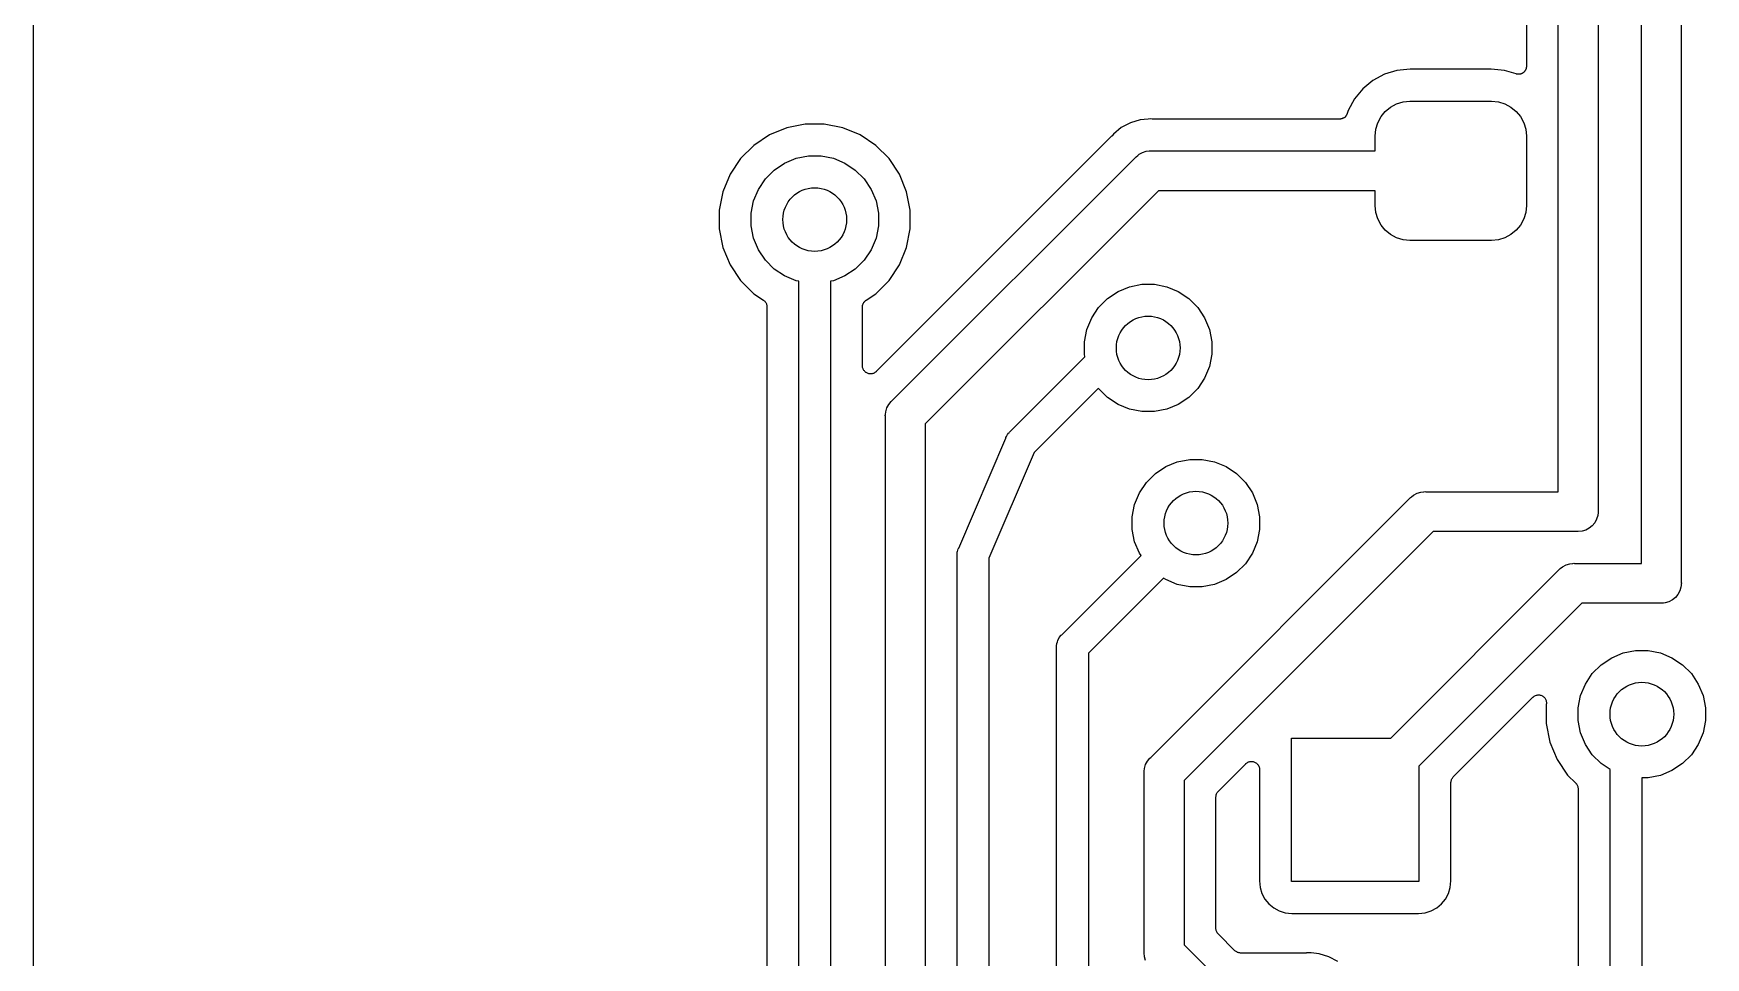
# Model space of a CAD drawing. Extents: x 150 to 178.5, y -114.8 to -80.
# Drawn here: x 150 to 160.5, y -99.13 to -93.32 of the extents above; entities that cross this region are included whole.
import ezdxf

# ---------------------------------------------------------------- set-up
doc = ezdxf.new("R2010")
doc.units = 0
doc.header["$MEASUREMENT"] = 0
doc.layers.add('BLACK', color=7, linetype='CONTINUOUS')

msp = doc.modelspace()

# ---------------------------------------------------------------- linework, layer by layer
at = {"layer": 'BLACK', "linetype": 'CONTINUOUS'}
for p, q in [((150, -114.725), (150, -80.05)), ((159.575, -96.203), (159.575, -92.2243)), ((159.825, -92.27), (159.825, -96.3219)), ((160.097, -96.653), (160.097, -92.3388)), ((160.347, -92.3844), (160.347, -96.7719)), ((159.375, -93.2688), (159.375, -93.5312)), ((158.646, -93.5488), (158.562, -93.5571)), ((159.154, -93.5488), (158.646, -93.5488)), ((159.238, -93.5571), (159.154, -93.5488)), ((159.37, -93.5529), (159.369, -93.555)), ((159.371, -93.5509), (159.37, -93.5529)), ((159.372, -93.5484), (159.371, -93.5509)), ((159.373, -93.546), (159.372, -93.5484)), ((159.374, -93.5416), (159.373, -93.5438)), ((159.373, -93.5438), (159.373, -93.546)), ((159.375, -93.5365), (159.374, -93.539)), ((159.374, -93.539), (159.374, -93.5416)), ((159.375, -93.5312), (159.375, -93.5319)), ((159.375, -93.5319), (159.375, -93.5342)), ((159.375, -93.5342), (159.375, -93.5365)), ((158.411, -93.6198), (158.347, -93.672)), ((158.483, -93.581), (158.411, -93.6198)), ((158.562, -93.5571), (158.483, -93.581)), ((159.31, -93.579), (159.238, -93.5571)), ((159.313, -93.5795), (159.31, -93.579)), ((159.315, -93.5802), (159.313, -93.5795)), ((159.318, -93.5805), (159.315, -93.5802)), ((159.32, -93.581), (159.318, -93.5805)), ((159.322, -93.581), (159.32, -93.581)), ((159.325, -93.5812), (159.322, -93.581)), ((159.327, -93.581), (159.325, -93.5812)), ((159.33, -93.581), (159.327, -93.581)), ((159.332, -93.5805), (159.33, -93.581)), ((159.334, -93.5803), (159.332, -93.5805)), ((159.337, -93.5796), (159.334, -93.5803)), ((159.339, -93.5791), (159.337, -93.5796)), ((159.342, -93.5782), (159.339, -93.5791)), ((159.344, -93.5776), (159.342, -93.5782)), ((159.346, -93.5764), (159.344, -93.5776)), ((159.348, -93.5754), (159.346, -93.5764)), ((159.35, -93.5741), (159.348, -93.5754)), ((159.352, -93.573), (159.35, -93.5741)), ((159.354, -93.5714), (159.352, -93.573)), ((159.357, -93.57), (159.354, -93.5714)), ((159.358, -93.5684), (159.357, -93.57)), ((159.36, -93.5669), (159.358, -93.5684)), ((159.362, -93.5649), (159.36, -93.5669)), ((159.363, -93.5631), (159.362, -93.5649)), ((159.365, -93.5612), (159.363, -93.5631)), ((159.366, -93.5594), (159.365, -93.5612)), ((159.368, -93.5572), (159.366, -93.5594)), ((159.369, -93.555), (159.368, -93.5572)), ((158.295, -93.7356), (158.256, -93.8081)), ((158.347, -93.672), (158.295, -93.7356)), ((158.56, -93.7667), (158.601, -93.7542)), ((158.601, -93.7542), (158.644, -93.75)), ((158.644, -93.75), (159.156, -93.75)), ((159.156, -93.75), (159.199, -93.7542)), ((159.199, -93.7542), (159.24, -93.7667)), ((156.949, -93.8672), (156.888, -93.8858)), ((156.999, -93.8623), (156.949, -93.8672)), ((157.012, -93.8609), (156.999, -93.8623)), ((156.999, -93.8623), (156.999, -93.8623)), ((157.026, -93.8623), (157.012, -93.8609)), ((157.028, -93.8623), (157.026, -93.8623)), ((157.03, -93.8625), (157.028, -93.8623)), ((157.031, -93.8625), (157.03, -93.8625)), ((158.202, -93.8625), (157.031, -93.8625)), ((158.205, -93.8623), (158.202, -93.8625)), ((158.207, -93.8623), (158.205, -93.8623)), ((158.209, -93.8618), (158.207, -93.8623)), ((158.212, -93.8615), (158.209, -93.8618)), ((158.214, -93.8609), (158.212, -93.8615)), ((158.216, -93.8605), (158.214, -93.8609)), ((158.219, -93.8595), (158.216, -93.8605)), ((158.221, -93.8587), (158.219, -93.8595)), ((158.223, -93.8577), (158.221, -93.8587)), ((158.226, -93.8568), (158.223, -93.8577)), ((158.228, -93.8554), (158.226, -93.8568)), ((158.23, -93.8541), (158.228, -93.8554)), ((158.232, -93.8527), (158.23, -93.8541)), ((158.234, -93.8515), (158.232, -93.8527)), ((158.236, -93.8497), (158.234, -93.8515)), ((158.238, -93.848), (158.236, -93.8497)), ((158.239, -93.8463), (158.238, -93.848)), ((158.241, -93.8447), (158.239, -93.8463)), ((158.242, -93.8425), (158.241, -93.8447)), ((158.244, -93.8405), (158.242, -93.8425)), ((158.245, -93.8385), (158.244, -93.8405)), ((158.246, -93.8366), (158.245, -93.8385)), ((158.247, -93.8342), (158.246, -93.8366)), ((158.248, -93.8319), (158.247, -93.8342)), ((158.249, -93.8297), (158.248, -93.8319)), ((158.25, -93.8277), (158.249, -93.8297)), ((158.256, -93.8081), (158.25, -93.827)), ((158.25, -93.827), (158.25, -93.8277)), ((158.442, -93.885), (158.462, -93.8472)), ((158.462, -93.8472), (158.489, -93.8141)), ((158.489, -93.8141), (158.522, -93.7869)), ((158.522, -93.7869), (158.56, -93.7667)), ((159.24, -93.7667), (159.278, -93.7869)), ((159.278, -93.7869), (159.311, -93.8141)), ((159.311, -93.8141), (159.338, -93.8472)), ((159.338, -93.8472), (159.358, -93.885)), ((154.622, -93.9618), (154.524, -94.0275)), ((154.731, -93.9166), (154.622, -93.9618)), ((154.847, -93.8935), (154.731, -93.9166)), ((154.966, -93.8935), (154.847, -93.8935)), ((155.082, -93.9166), (154.966, -93.8935)), ((155.191, -93.9618), (155.082, -93.9166)), ((155.289, -94.0275), (155.191, -93.9618)), ((156.77, -93.9707), (155.292, -95.4485)), ((156.771, -93.9691), (156.77, -93.9707)), ((156.773, -93.9676), (156.771, -93.9691)), ((156.782, -93.9566), (156.773, -93.9671)), ((156.773, -93.9671), (156.773, -93.9676)), ((156.831, -93.916), (156.782, -93.9566)), ((156.888, -93.8858), (156.831, -93.916)), ((158.425, -93.9688), (158.429, -93.9261)), ((158.425, -94.0625), (158.425, -93.9688)), ((158.429, -93.9261), (158.442, -93.885)), ((159.358, -93.885), (159.371, -93.9261)), ((159.371, -93.9261), (159.375, -93.9688)), ((159.375, -93.9688), (159.375, -94.4062)), ((154.524, -94.0275), (154.44, -94.111)), ((155.373, -94.111), (155.289, -94.0275)), ((156.943, -94.0831), (156.964, -94.0715)), ((156.964, -94.0715), (156.988, -94.0643)), ((156.988, -94.0643), (157.006, -94.0625)), ((157.006, -94.0625), (157.012, -94.0619)), ((157.006, -94.0625), (157.006, -94.0625)), ((157.012, -94.0619), (157.019, -94.0625)), ((157.019, -94.0625), (158.425, -94.0625)), ((154.44, -94.111), (154.375, -94.2093)), ((154.596, -94.2385), (154.652, -94.1828)), ((154.652, -94.1828), (154.717, -94.139)), ((154.717, -94.139), (154.79, -94.1089)), ((154.79, -94.1089), (154.867, -94.0935)), ((154.867, -94.0935), (154.946, -94.0935)), ((154.946, -94.0935), (155.023, -94.1089)), ((155.023, -94.1089), (155.096, -94.139)), ((155.096, -94.139), (155.161, -94.1828)), ((155.161, -94.1828), (155.217, -94.2385)), ((155.438, -94.2093), (155.373, -94.111)), ((155.391, -95.6323), (156.92, -94.1034)), ((156.92, -94.1034), (156.924, -94.0987)), ((156.924, -94.0987), (156.934, -94.0903)), ((156.934, -94.0903), (156.943, -94.0831)), ((154.375, -94.2093), (154.33, -94.3185)), ((154.552, -94.304), (154.596, -94.2385)), ((155.217, -94.2385), (155.261, -94.304)), ((155.483, -94.3185), (155.438, -94.2093)), ((154.33, -94.3185), (154.306, -94.4344)), ((154.506, -94.4541), (154.522, -94.3768)), ((154.522, -94.3768), (154.552, -94.304)), ((155.261, -94.304), (155.291, -94.3768)), ((155.291, -94.3768), (155.306, -94.4541)), ((155.506, -94.4344), (155.483, -94.3185)), ((157.064, -94.3125), (155.6, -95.7768)), ((158.425, -94.3125), (157.064, -94.3125)), ((158.425, -94.4062), (158.425, -94.3125)), ((154.306, -94.4344), (154.306, -94.5526)), ((154.506, -94.5329), (154.506, -94.4541)), ((155.306, -94.4541), (155.306, -94.5329)), ((155.506, -94.5526), (155.506, -94.4344)), ((158.429, -94.4489), (158.425, -94.4062)), ((158.442, -94.49), (158.429, -94.4489)), ((158.462, -94.5278), (158.442, -94.49)), ((159.358, -94.49), (159.338, -94.5278)), ((159.371, -94.4489), (159.358, -94.49)), ((159.375, -94.4062), (159.371, -94.4489)), ((154.306, -94.5526), (154.33, -94.6685)), ((154.522, -94.6102), (154.506, -94.5329)), ((155.306, -94.5329), (155.291, -94.6102)), ((155.483, -94.6685), (155.506, -94.5526)), ((158.489, -94.5609), (158.462, -94.5278)), ((158.522, -94.5881), (158.489, -94.5609)), ((158.56, -94.6083), (158.522, -94.5881)), ((159.278, -94.5881), (159.24, -94.6083)), ((159.311, -94.5609), (159.278, -94.5881)), ((159.338, -94.5278), (159.311, -94.5609)), ((154.33, -94.6685), (154.375, -94.7777)), ((154.552, -94.683), (154.522, -94.6102)), ((154.596, -94.7485), (154.552, -94.683)), ((155.261, -94.683), (155.217, -94.7485)), ((155.291, -94.6102), (155.261, -94.683)), ((155.438, -94.7777), (155.483, -94.6685)), ((158.601, -94.6208), (158.56, -94.6083)), ((158.644, -94.625), (158.601, -94.6208)), ((159.156, -94.625), (158.644, -94.625)), ((159.199, -94.6208), (159.156, -94.625)), ((159.24, -94.6083), (159.199, -94.6208)), ((154.375, -94.7777), (154.44, -94.876)), ((154.652, -94.8042), (154.596, -94.7485)), ((154.717, -94.848), (154.652, -94.8042)), ((155.161, -94.8042), (155.096, -94.848)), ((155.217, -94.7485), (155.161, -94.8042)), ((155.373, -94.876), (155.438, -94.7777)), ((154.44, -94.876), (154.524, -94.9596)), ((154.79, -94.8781), (154.717, -94.848)), ((154.806, -94.8814), (154.79, -94.8781)), ((154.806, -102.794), (154.806, -94.8814)), ((155.023, -94.8781), (155.006, -94.8814)), ((155.006, -94.8814), (155.006, -102.889)), ((155.096, -94.848), (155.023, -94.8781)), ((155.289, -94.9595), (155.373, -94.876)), ((156.811, -94.9455), (156.883, -94.9154)), ((156.883, -94.9154), (156.961, -94.9)), ((156.961, -94.9), (157.039, -94.9)), ((157.039, -94.9), (157.117, -94.9154)), ((157.117, -94.9154), (157.189, -94.9455)), ((154.524, -94.9596), (154.584, -94.9998)), ((154.584, -94.9998), (154.584, -94.9999)), ((154.584, -94.9999), (154.584, -94.9999)), ((154.584, -94.9999), (154.584, -94.9999)), ((154.584, -94.9999), (154.585, -95.0002)), ((154.585, -95.0002), (154.588, -95.0032)), ((154.588, -95.0032), (154.592, -95.0062)), ((154.592, -95.0062), (154.592, -95.0063)), ((154.592, -95.0063), (154.592, -95.0065)), ((154.592, -95.0065), (154.595, -95.0101)), ((154.595, -95.0101), (154.598, -95.0137)), ((154.598, -95.0137), (154.598, -95.0139)), ((154.598, -95.0139), (154.598, -95.0141)), ((154.598, -95.0141), (154.601, -95.0183)), ((154.601, -95.0183), (154.603, -95.0223)), ((154.603, -95.0223), (154.603, -95.0226)), ((154.603, -95.0226), (154.603, -95.0228)), ((154.603, -95.0228), (154.604, -95.0272)), ((155.209, -95.0266), (155.21, -95.0221)), ((155.21, -95.0219), (155.211, -95.0217)), ((155.21, -95.0221), (155.21, -95.0219)), ((155.211, -95.0217), (155.213, -95.0176)), ((155.213, -95.0176), (155.215, -95.0135)), ((155.215, -95.0131), (155.218, -95.0096)), ((155.215, -95.0133), (155.215, -95.0131)), ((155.215, -95.0135), (155.215, -95.0133)), ((155.218, -95.0096), (155.221, -95.006)), ((155.221, -95.0058), (155.222, -95.0057)), ((155.221, -95.006), (155.221, -95.0058)), ((155.222, -95.0057), (155.225, -95.0028)), ((155.225, -95.0028), (155.229, -94.9998)), ((155.229, -94.9998), (155.289, -94.9595)), ((156.689, -95.045), (156.745, -94.9893)), ((156.745, -94.9893), (156.811, -94.9455)), ((157.189, -94.9455), (157.255, -94.9893)), ((157.255, -94.9893), (157.311, -95.045)), ((154.604, -95.0272), (154.606, -95.0317)), ((154.606, -95.0317), (154.606, -95.0319)), ((154.606, -95.0319), (154.606, -95.0321)), ((154.606, -95.0321), (154.606, -95.0368)), ((154.606, -95.0368), (154.606, -95.0414)), ((154.606, -95.0414), (154.606, -102.544)), ((155.206, -95.0414), (155.207, -95.0412)), ((155.207, -95.0412), (155.206, -95.0412)), ((155.206, -95.0412), (155.207, -95.0412)), ((155.206, -95.4132), (155.206, -95.0414)), ((155.207, -95.0315), (155.208, -95.0312)), ((155.207, -95.0361), (155.207, -95.0315)), ((155.207, -95.0407), (155.207, -95.0361)), ((155.207, -95.0412), (155.207, -95.0407)), ((155.208, -95.031), (155.209, -95.0266)), ((155.208, -95.0312), (155.208, -95.031)), ((156.615, -95.1833), (156.646, -95.1105)), ((156.646, -95.1105), (156.689, -95.045)), ((157.311, -95.045), (157.354, -95.1105)), ((157.354, -95.1105), (157.385, -95.1833)), ((156.6, -95.2606), (156.615, -95.1833)), ((157.385, -95.1833), (157.4, -95.2606)), ((156.6, -95.3394), (156.6, -95.2606)), ((156.603, -95.3554), (156.6, -95.3394)), ((157.4, -95.3394), (157.385, -95.4167)), ((157.4, -95.2606), (157.4, -95.3394)), ((155.207, -95.4179), (155.206, -95.4132)), ((155.207, -95.4227), (155.207, -95.4179)), ((155.207, -95.4228), (155.207, -95.4227)), ((155.207, -95.4229), (155.207, -95.4228)), ((155.209, -95.4274), (155.207, -95.4229)), ((155.21, -95.4321), (155.209, -95.4274)), ((155.21, -95.4322), (155.21, -95.4321)), ((155.21, -95.4321), (155.21, -95.4321)), ((155.212, -95.4364), (155.21, -95.4322)), ((155.215, -95.4407), (155.212, -95.4364)), ((155.215, -95.4408), (155.215, -95.4407)), ((155.218, -95.4446), (155.215, -95.4408)), ((155.215, -95.4408), (155.215, -95.4408)), ((155.221, -95.4483), (155.218, -95.4446)), ((156.133, -95.8254), (156.603, -95.3554)), ((157.385, -95.4167), (157.354, -95.4895)), ((155.221, -95.4484), (155.221, -95.4483)), ((155.221, -95.4483), (155.221, -95.4483)), ((155.225, -95.4515), (155.221, -95.4484)), ((155.228, -95.4545), (155.225, -95.4515)), ((155.228, -95.4546), (155.228, -95.4545)), ((155.229, -95.4546), (155.228, -95.4546)), ((155.233, -95.4569), (155.229, -95.4546)), ((155.237, -95.4592), (155.233, -95.4569)), ((155.237, -95.4593), (155.237, -95.4592)), ((155.237, -95.4592), (155.237, -95.4592)), ((155.242, -95.4607), (155.237, -95.4593)), ((155.246, -95.4621), (155.242, -95.4607)), ((155.246, -95.4622), (155.246, -95.4621)), ((155.246, -95.4621), (155.246, -95.4621)), ((155.251, -95.4627), (155.246, -95.4622)), ((155.256, -95.4632), (155.251, -95.4627)), ((155.261, -95.4627), (155.256, -95.4632)), ((155.256, -95.4632), (155.256, -95.4632)), ((155.256, -95.4632), (155.256, -95.4632)), ((155.266, -95.4623), (155.261, -95.4627)), ((155.27, -95.461), (155.266, -95.4623)), ((155.266, -95.4623), (155.266, -95.4623)), ((155.266, -95.4623), (155.266, -95.4623)), ((155.275, -95.4596), (155.27, -95.461)), ((155.279, -95.4573), (155.275, -95.4595)), ((155.275, -95.4595), (155.275, -95.4596)), ((155.275, -95.4596), (155.275, -95.4596)), ((155.284, -95.4551), (155.279, -95.4573)), ((155.288, -95.4519), (155.284, -95.455)), ((155.284, -95.455), (155.284, -95.4551)), ((155.284, -95.4551), (155.284, -95.4551)), ((155.291, -95.449), (155.288, -95.4519)), ((155.292, -95.4485), (155.291, -95.4489)), ((155.291, -95.4489), (155.291, -95.4489)), ((155.291, -95.4489), (155.291, -95.4489)), ((155.291, -95.4489), (155.291, -95.449)), ((157.354, -95.4895), (157.311, -95.555)), ((155.371, -95.6552), (155.386, -95.6362)), ((155.386, -95.6362), (155.391, -95.6323)), ((156.688, -95.5533), (156.284, -95.9571)), ((156.689, -95.555), (156.688, -95.5533)), ((156.745, -95.6107), (156.689, -95.555)), ((156.811, -95.6545), (156.745, -95.6107)), ((156.883, -95.6846), (156.811, -95.6545)), ((157.189, -95.6545), (157.117, -95.6846)), ((157.255, -95.6107), (157.189, -95.6545)), ((157.311, -95.555), (157.255, -95.6107)), ((155.349, -95.725), (155.35, -95.7189)), ((155.35, -95.7311), (155.349, -95.725)), ((155.35, -95.7189), (155.352, -95.7005)), ((155.35, -95.7189), (155.35, -95.7189)), ((155.35, -103.423), (155.35, -95.7311)), ((155.352, -95.7005), (155.359, -95.6769)), ((155.359, -95.6769), (155.371, -95.6552)), ((156.961, -95.7), (156.883, -95.6846)), ((157.039, -95.7), (156.961, -95.7)), ((157.117, -95.6846), (157.039, -95.7)), ((155.6, -95.7768), (155.6, -103.469)), ((156.106, -95.8657), (156.107, -95.8615)), ((156.107, -95.8615), (156.11, -95.8567)), ((156.11, -95.8561), (156.112, -95.8522)), ((156.11, -95.8567), (156.11, -95.8561)), ((156.112, -95.8522), (156.116, -95.8442)), ((156.116, -95.8442), (156.117, -95.8437)), ((156.117, -95.8432), (156.123, -95.8361)), ((156.117, -95.8437), (156.117, -95.8432)), ((156.123, -95.8361), (156.126, -95.8328)), ((156.126, -95.8323), (156.13, -95.8281)), ((156.126, -95.8328), (156.126, -95.8323)), ((156.13, -95.8281), (156.133, -95.8254)), ((155.81, -96.5567), (156.106, -95.8657)), ((156.284, -95.9571), (156, -96.6205)), ((157.045, -96.0893), (157.111, -96.0455)), ((157.111, -96.0455), (157.183, -96.0154)), ((157.183, -96.0154), (157.261, -96)), ((157.261, -96), (157.339, -96)), ((157.339, -96), (157.417, -96.0154)), ((157.417, -96.0154), (157.489, -96.0455)), ((157.489, -96.0455), (157.555, -96.0893)), ((156.946, -96.2105), (156.989, -96.145)), ((156.989, -96.145), (157.045, -96.0893)), ((157.555, -96.0893), (157.611, -96.145)), ((157.611, -96.145), (157.654, -96.2105)), ((156.9, -96.3606), (156.915, -96.2833)), ((156.915, -96.2833), (156.946, -96.2105)), ((157.016, -97.8723), (158.644, -96.244)), ((157.654, -96.2105), (157.685, -96.2833)), ((157.685, -96.2833), (157.7, -96.3606)), ((158.644, -96.244), (158.648, -96.2392)), ((158.648, -96.2392), (158.653, -96.2353)), ((158.653, -96.2353), (158.667, -96.2236)), ((158.653, -96.2353), (158.653, -96.2353)), ((158.667, -96.2236), (158.689, -96.212)), ((158.667, -96.2236), (158.667, -96.2236)), ((158.667, -96.2236), (158.667, -96.2236)), ((158.689, -96.212), (158.712, -96.2048)), ((158.712, -96.2048), (158.731, -96.203)), ((158.731, -96.203), (158.737, -96.2024)), ((158.731, -96.203), (158.731, -96.203)), ((158.737, -96.2024), (158.743, -96.203)), ((158.743, -96.203), (159.575, -96.203)), ((156.9, -96.4394), (156.9, -96.3606)), ((157.7, -96.3606), (157.7, -96.4394)), ((159.816, -96.3761), (159.804, -96.3978)), ((159.823, -96.3525), (159.816, -96.3761)), ((159.825, -96.3341), (159.823, -96.3525)), ((159.825, -96.3219), (159.826, -96.328)), ((159.826, -96.328), (159.825, -96.3341)), ((156.915, -96.5167), (156.9, -96.4394)), ((158.789, -96.453), (157.225, -98.0168)), ((157.7, -96.4394), (157.685, -96.5167)), ((159.694, -96.453), (158.789, -96.453)), ((159.7, -96.4536), (159.694, -96.453)), ((159.725, -96.4512), (159.7, -96.4536)), ((159.748, -96.4441), (159.725, -96.4512)), ((159.77, -96.4324), (159.748, -96.4441)), ((159.789, -96.4168), (159.77, -96.4324)), ((159.804, -96.3978), (159.789, -96.4168)), ((155.8, -96.5988), (155.801, -96.5896)), ((155.8, -96.6043), (155.8, -96.5988)), ((155.801, -96.5804), (155.802, -96.5798)), ((155.801, -96.5896), (155.801, -96.5804)), ((155.802, -96.5792), (155.804, -96.5704)), ((155.802, -96.5798), (155.802, -96.5792)), ((155.804, -96.5704), (155.807, -96.5615)), ((155.807, -96.5615), (155.81, -96.5567)), ((156.946, -96.5895), (156.915, -96.5167)), ((156.955, -96.6036), (156.946, -96.5895)), ((157.654, -96.5895), (157.611, -96.655)), ((157.685, -96.5167), (157.654, -96.5895)), ((155.8, -104.56), (155.8, -96.6043)), ((156, -96.6205), (156, -104.596)), ((156.458, -97.1008), (156.955, -96.6036)), ((157.611, -96.655), (157.555, -96.7107)), ((158.523, -97.75), (159.579, -96.694)), ((159.579, -96.694), (159.583, -96.6892)), ((159.583, -96.6892), (159.588, -96.6853)), ((159.588, -96.6853), (159.602, -96.6736)), ((159.588, -96.6853), (159.588, -96.6853)), ((159.602, -96.6736), (159.624, -96.662)), ((159.602, -96.6736), (159.602, -96.6736)), ((159.602, -96.6736), (159.602, -96.6736)), ((159.624, -96.662), (159.647, -96.6548)), ((159.647, -96.6548), (159.666, -96.653)), ((159.666, -96.653), (159.672, -96.6524)), ((159.666, -96.653), (159.666, -96.653)), ((159.672, -96.6524), (159.678, -96.653)), ((159.678, -96.653), (160.097, -96.653)), ((157.096, -96.745), (156.625, -97.2164)), ((157.111, -96.7545), (157.096, -96.745)), ((157.183, -96.7846), (157.111, -96.7545)), ((157.261, -96.8), (157.183, -96.7846)), ((157.339, -96.8), (157.261, -96.8)), ((157.417, -96.7846), (157.339, -96.8)), ((157.489, -96.7545), (157.417, -96.7846)), ((157.555, -96.7107), (157.489, -96.7545)), ((160.345, -96.8025), (160.338, -96.8261)), ((160.346, -96.7928), (160.345, -96.8025)), ((160.347, -96.7842), (160.346, -96.7928)), ((160.347, -96.7719), (160.348, -96.778)), ((160.348, -96.778), (160.347, -96.7842)), ((159.724, -96.903), (158.7, -97.9268)), ((160.216, -96.903), (159.724, -96.903)), ((160.222, -96.9036), (160.216, -96.903)), ((160.235, -96.9024), (160.222, -96.9036)), ((160.246, -96.9012), (160.235, -96.9024)), ((160.27, -96.8941), (160.246, -96.9012)), ((160.292, -96.8825), (160.27, -96.8941)), ((160.311, -96.8668), (160.292, -96.8825)), ((160.326, -96.8478), (160.311, -96.8668)), ((160.338, -96.8261), (160.326, -96.8478)), ((156.432, -97.1366), (156.441, -97.1192)), ((156.441, -97.1192), (156.454, -97.104)), ((156.454, -97.104), (156.458, -97.1008)), ((156.425, -97.1701), (156.426, -97.1569)), ((156.425, -97.175), (156.425, -97.1701)), ((156.425, -97.1701), (156.425, -97.1701)), ((156.425, -97.1799), (156.425, -97.175)), ((156.425, -103.22), (156.425, -97.1799)), ((156.426, -97.1554), (156.43, -97.1451)), ((156.426, -97.1569), (156.426, -97.1554)), ((156.43, -97.1451), (156.432, -97.1366)), ((156.625, -97.2164), (156.625, -103.184)), ((159.911, -97.2455), (159.983, -97.2154)), ((159.983, -97.2154), (160.061, -97.2)), ((160.061, -97.2), (160.139, -97.2)), ((160.139, -97.2), (160.217, -97.2154)), ((160.217, -97.2154), (160.289, -97.2455)), ((159.789, -97.345), (159.845, -97.2893)), ((159.845, -97.2893), (159.911, -97.2455)), ((160.289, -97.2455), (160.355, -97.2893)), ((160.355, -97.2893), (160.411, -97.345)), ((159.715, -97.4833), (159.746, -97.4105)), ((159.746, -97.4105), (159.789, -97.345)), ((160.411, -97.345), (160.454, -97.4105)), ((160.454, -97.4105), (160.485, -97.4833)), ((158.916, -97.9938), (159.416, -97.4936)), ((159.416, -97.4932), (159.417, -97.4931)), ((159.416, -97.4936), (159.416, -97.4932)), ((159.416, -97.4932), (159.416, -97.4932)), ((159.416, -97.4932), (159.416, -97.4932)), ((159.417, -97.4931), (159.42, -97.4902)), ((159.42, -97.4902), (159.424, -97.4871)), ((159.424, -97.487), (159.428, -97.4849)), ((159.424, -97.4871), (159.424, -97.487)), ((159.424, -97.487), (159.424, -97.487)), ((159.428, -97.4849), (159.433, -97.4826)), ((159.433, -97.4825), (159.438, -97.4811)), ((159.433, -97.4826), (159.433, -97.4825)), ((159.433, -97.4825), (159.433, -97.4825)), ((159.438, -97.4811), (159.442, -97.4798)), ((159.442, -97.4798), (159.447, -97.4793)), ((159.442, -97.4798), (159.442, -97.4798)), ((159.442, -97.4798), (159.442, -97.4798)), ((159.447, -97.4793), (159.452, -97.4789)), ((159.452, -97.4789), (159.452, -97.4789)), ((159.452, -97.4789), (159.452, -97.4789)), ((159.452, -97.4789), (159.457, -97.4794)), ((159.457, -97.4794), (159.461, -97.48)), ((159.461, -97.48), (159.462, -97.48)), ((159.462, -97.48), (159.462, -97.48)), ((159.462, -97.48), (159.466, -97.4814)), ((159.466, -97.4814), (159.471, -97.4828)), ((159.471, -97.4828), (159.471, -97.4829)), ((159.471, -97.4829), (159.471, -97.4829)), ((159.471, -97.4829), (159.475, -97.4852)), ((159.475, -97.4852), (159.479, -97.4875)), ((159.479, -97.4875), (159.479, -97.4875)), ((159.479, -97.4875), (159.48, -97.4876)), ((159.48, -97.4876), (159.483, -97.4907)), ((159.483, -97.4907), (159.487, -97.4937)), ((159.487, -97.4937), (159.487, -97.4938)), ((159.487, -97.4938), (159.487, -97.4938)), ((159.487, -97.4938), (159.49, -97.4976)), ((159.49, -97.4976), (159.493, -97.5013)), ((159.493, -97.5013), (159.493, -97.5014)), ((159.493, -97.5014), (159.493, -97.5014)), ((159.493, -97.5014), (159.495, -97.5053)), ((159.495, -97.5053), (159.498, -97.5099)), ((159.498, -97.5099), (159.498, -97.51)), ((159.498, -97.51), (159.498, -97.51)), ((159.498, -97.51), (159.499, -97.5145)), ((159.499, -97.5145), (159.5, -97.5193)), ((159.5, -97.5193), (159.5, -97.5193)), ((159.5, -97.5193), (159.5, -97.5194)), ((159.5, -97.5194), (159.501, -97.5243)), ((159.501, -97.534), (159.5, -97.5387)), ((159.5, -97.5387), (159.5, -97.5388)), ((159.5, -97.5388), (159.5, -97.5388)), ((159.5, -97.5388), (159.5, -97.5388)), ((159.5, -97.5388), (159.5, -97.5409)), ((159.5, -97.5409), (159.5, -97.6591)), ((159.501, -97.5243), (159.501, -97.529)), ((159.501, -97.529), (159.501, -97.529)), ((159.501, -97.529), (159.501, -97.5291)), ((159.501, -97.5291), (159.501, -97.534)), ((159.7, -97.5606), (159.715, -97.4833)), ((160.485, -97.4833), (160.5, -97.5606)), ((159.7, -97.6394), (159.7, -97.5606)), ((159.715, -97.7167), (159.7, -97.6394)), ((160.5, -97.6394), (160.485, -97.7167)), ((160.5, -97.5606), (160.5, -97.6394)), ((157.9, -98.65), (157.9, -97.75)), ((157.9, -97.75), (158.523, -97.75)), ((159.5, -97.6591), (159.523, -97.775)), ((159.746, -97.7895), (159.715, -97.7167)), ((160.485, -97.7167), (160.454, -97.7895)), ((159.523, -97.775), (159.568, -97.8842)), ((159.789, -97.855), (159.746, -97.7895)), ((159.845, -97.9107), (159.789, -97.855)), ((160.411, -97.855), (160.355, -97.9107)), ((160.454, -97.7895), (160.411, -97.855)), ((156.974, -97.965), (156.975, -97.9589)), ((156.975, -97.9589), (156.977, -97.9405)), ((156.975, -97.9589), (156.975, -97.9589)), ((156.977, -97.9405), (156.984, -97.9169)), ((156.984, -97.9169), (156.996, -97.8952)), ((156.996, -97.8952), (157.011, -97.8762)), ((157.011, -97.8762), (157.016, -97.8723)), ((157.44, -98.085), (157.613, -97.9112)), ((157.613, -97.9112), (157.614, -97.9108)), ((157.614, -97.9107), (157.618, -97.9077)), ((157.614, -97.9108), (157.614, -97.9107)), ((157.614, -97.9108), (157.614, -97.9108)), ((157.614, -97.9108), (157.614, -97.9108)), ((157.618, -97.9077), (157.621, -97.9047)), ((157.621, -97.9047), (157.622, -97.9046)), ((157.621, -97.9047), (157.621, -97.9047)), ((157.622, -97.9046), (157.626, -97.9023)), ((157.626, -97.9023), (157.63, -97.9002)), ((157.63, -97.9001), (157.635, -97.8987)), ((157.63, -97.9002), (157.63, -97.9001)), ((157.63, -97.9002), (157.63, -97.9002)), ((157.635, -97.8987), (157.639, -97.8974)), ((157.639, -97.8974), (157.64, -97.8974)), ((157.64, -97.8974), (157.645, -97.897)), ((157.64, -97.8974), (157.64, -97.8974)), ((157.645, -97.897), (157.649, -97.8965)), ((157.649, -97.8965), (157.649, -97.8965)), ((157.649, -97.8965), (157.649, -97.8965)), ((157.649, -97.8965), (157.654, -97.8971)), ((157.654, -97.8971), (157.659, -97.8976)), ((157.659, -97.8976), (157.659, -97.8976)), ((157.659, -97.8976), (157.659, -97.8976)), ((157.659, -97.8976), (157.664, -97.899)), ((157.664, -97.899), (157.668, -97.9004)), ((157.668, -97.9004), (157.668, -97.9005)), ((157.668, -97.9005), (157.668, -97.9005)), ((157.668, -97.9005), (157.672, -97.9028)), ((157.672, -97.9028), (157.677, -97.9051)), ((157.677, -97.9051), (157.677, -97.9051)), ((157.677, -97.9051), (157.677, -97.9052)), ((157.677, -97.9052), (157.681, -97.9082)), ((157.681, -97.9082), (157.684, -97.9113)), ((157.684, -97.9113), (157.684, -97.9114)), ((157.684, -97.9114), (157.684, -97.9114)), ((157.684, -97.9114), (157.687, -97.9152)), ((157.687, -97.9152), (157.69, -97.9189)), ((157.69, -97.9189), (157.69, -97.9189)), ((157.69, -97.9189), (157.691, -97.919)), ((157.691, -97.919), (157.693, -97.9234)), ((157.693, -97.9234), (157.695, -97.9275)), ((157.695, -97.9275), (157.695, -97.9276)), ((157.695, -97.9276), (157.695, -97.9276)), ((157.695, -97.9276), (157.696, -97.9324)), ((157.696, -97.9324), (157.698, -97.9368)), ((157.698, -97.9368), (157.698, -97.9369)), ((157.698, -97.9369), (157.698, -97.937)), ((157.698, -97.937), (157.698, -97.942)), ((157.698, -97.942), (157.699, -97.9465)), ((157.699, -97.9465), (157.699, -97.9467)), ((157.699, -97.9467), (157.699, -97.9467)), ((157.699, -97.9467), (157.699, -97.9467)), ((157.699, -97.9467), (157.699, -98.6475)), ((158.7, -97.9268), (158.7, -98.65)), ((159.568, -97.8842), (159.634, -97.9825)), ((159.9, -97.9474), (159.845, -97.9107)), ((159.9, -106.319), (159.9, -97.9474)), ((160.289, -97.9545), (160.217, -97.9846)), ((160.355, -97.9107), (160.289, -97.9545)), ((156.975, -97.9711), (156.974, -97.965)), ((156.975, -99.0939), (156.975, -97.9711)), ((157.225, -98.0168), (157.225, -99.0482)), ((158.901, -98.0284), (158.902, -98.0239)), ((158.901, -98.0289), (158.901, -98.0284)), ((158.901, -98.029), (158.901, -98.0289)), ((158.901, -98.0289), (158.901, -98.0289)), ((158.901, -98.0291), (158.901, -98.029)), ((158.901, -98.6475), (158.901, -98.0291)), ((158.902, -98.0187), (158.904, -98.0144)), ((158.902, -98.019), (158.902, -98.0187)), ((158.902, -98.0192), (158.902, -98.019)), ((158.902, -98.0239), (158.902, -98.0192)), ((158.904, -98.0144), (158.905, -98.0099)), ((158.905, -98.0094), (158.907, -98.0054)), ((158.905, -98.0097), (158.905, -98.0094)), ((158.905, -98.0099), (158.905, -98.0097)), ((158.907, -98.0054), (158.91, -98.0013)), ((158.91, -98.0009), (158.913, -97.9973)), ((158.91, -98.0011), (158.91, -98.0009)), ((158.91, -98.0013), (158.91, -98.0011)), ((158.913, -97.9973), (158.916, -97.9938)), ((159.634, -97.9825), (159.685, -98.0339)), ((159.685, -98.0339), (159.685, -98.034)), ((159.685, -98.034), (159.685, -98.034)), ((159.685, -98.034), (159.685, -98.034)), ((159.685, -98.034), (159.686, -98.0344)), ((159.686, -98.0344), (159.689, -98.0379)), ((159.689, -98.0379), (159.692, -98.0416)), ((159.692, -98.0416), (159.692, -98.0418)), ((159.692, -98.0418), (159.692, -98.042)), ((159.692, -98.042), (159.694, -98.0461)), ((159.694, -98.0461), (159.696, -98.0502)), ((159.696, -98.0502), (159.696, -98.0504)), ((159.696, -98.0504), (159.696, -98.0507)), ((159.696, -98.0507), (159.698, -98.0551)), ((159.698, -98.0551), (159.699, -98.0595)), ((159.699, -98.0595), (159.699, -98.0598)), ((159.699, -98.0598), (159.699, -98.06)), ((159.699, -98.06), (159.7, -98.0646)), ((159.7, -98.0646), (159.7, -98.0692)), ((159.7, -98.0692), (159.7, -99.3983)), ((160.139, -98), (160.1, -98)), ((160.1, -98), (160.1, -106.355)), ((160.217, -97.9846), (160.139, -98)), ((157.425, -98.1196), (157.426, -98.1151)), ((157.425, -98.1201), (157.425, -98.1196)), ((157.425, -98.1202), (157.425, -98.1201)), ((157.425, -98.1203), (157.425, -98.1202)), ((157.425, -98.1202), (157.425, -98.1202)), ((157.425, -98.9447), (157.425, -98.1203)), ((157.426, -98.1099), (157.427, -98.1056)), ((157.426, -98.1102), (157.426, -98.1099)), ((157.426, -98.1104), (157.426, -98.1102)), ((157.426, -98.1151), (157.426, -98.1104)), ((157.427, -98.1056), (157.429, -98.1011)), ((157.429, -98.1006), (157.431, -98.0966)), ((157.429, -98.1009), (157.429, -98.1006)), ((157.429, -98.1011), (157.429, -98.1009)), ((157.431, -98.0966), (157.433, -98.0925)), ((157.433, -98.0925), (157.434, -98.0923)), ((157.434, -98.0921), (157.437, -98.0885)), ((157.434, -98.0923), (157.434, -98.0921)), ((157.437, -98.0885), (157.44, -98.085)), ((157.699, -98.6475), (157.703, -98.6892)), ((157.703, -98.6892), (157.714, -98.7269)), ((158.7, -98.65), (157.9, -98.65)), ((158.886, -98.7269), (158.897, -98.6892)), ((158.897, -98.6892), (158.901, -98.6475)), ((157.714, -98.7269), (157.733, -98.7617)), ((157.733, -98.7617), (157.758, -98.7921)), ((157.758, -98.7921), (157.788, -98.8171)), ((158.812, -98.8171), (158.842, -98.7921)), ((158.842, -98.7921), (158.867, -98.7617)), ((158.867, -98.7617), (158.886, -98.7269)), ((157.788, -98.8171), (157.823, -98.8357)), ((157.823, -98.8357), (157.861, -98.8471)), ((157.861, -98.8471), (157.902, -98.8512)), ((157.902, -98.8512), (158.698, -98.8512)), ((158.698, -98.8512), (158.739, -98.8471)), ((158.739, -98.8471), (158.777, -98.8357)), ((158.777, -98.8357), (158.812, -98.8171)), ((157.425, -98.9493), (157.425, -98.9447)), ((157.426, -98.9539), (157.425, -98.9493)), ((157.426, -98.9541), (157.426, -98.9539)), ((157.426, -98.9544), (157.426, -98.9541)), ((157.427, -98.9588), (157.426, -98.9544)), ((157.429, -98.9632), (157.427, -98.9588)), ((157.429, -98.9635), (157.429, -98.9632)), ((157.429, -98.9637), (157.429, -98.9635)), ((157.431, -98.9678), (157.429, -98.9637)), ((157.433, -98.9719), (157.431, -98.9678)), ((157.433, -98.9721), (157.433, -98.9719)), ((157.433, -98.9723), (157.433, -98.9721)), ((157.436, -98.976), (157.433, -98.9723)), ((157.439, -98.9795), (157.436, -98.976)), ((157.44, -98.9799), (157.439, -98.9795)), ((157.44, -98.98), (157.44, -98.9799)), ((157.44, -98.9799), (157.44, -98.9799)), ((157.44, -98.9799), (157.44, -98.9799)), ((157.545, -99.0854), (157.44, -98.98)), ((156.974, -99.1), (156.975, -99.0939)), ((156.975, -99.1061), (156.974, -99.1)), ((156.976, -99.1171), (156.975, -99.1061)), ((156.977, -99.1245), (156.976, -99.1171)), ((157.225, -99.0482), (157.477, -99.3)), ((157.549, -99.0883), (157.545, -99.0854)), ((157.552, -99.0913), (157.549, -99.0883)), ((157.552, -99.0914), (157.552, -99.0913)), ((157.553, -99.0915), (157.552, -99.0914)), ((157.557, -99.0937), (157.553, -99.0915)), ((157.561, -99.096), (157.557, -99.0937)), ((157.561, -99.0962), (157.561, -99.096)), ((157.561, -99.096), (157.561, -99.096)), ((157.566, -99.0975), (157.561, -99.0962)), ((157.57, -99.0989), (157.566, -99.0975)), ((157.57, -99.099), (157.57, -99.0989)), ((157.57, -99.0989), (157.57, -99.0989)), ((157.575, -99.0995), (157.57, -99.099)), ((157.58, -99.1), (157.575, -99.0995)), ((157.992, -99.1), (157.58, -99.1)), ((157.58, -99.1), (157.58, -99.1)), ((157.58, -99.1), (157.58, -99.1)), ((157.58, -99.1), (157.58, -99.1)), ((157.58, -99.1), (157.58, -99.1)), ((157.994, -99.0998), (157.992, -99.1)), ((157.996, -99.0998), (157.994, -99.0998)), ((158.01, -99.0984), (157.996, -99.0998)), ((157.996, -99.0998), (157.996, -99.0998)), ((158.024, -99.0998), (158.01, -99.0984)), ((158.074, -99.1047), (158.024, -99.0998)), ((158.024, -99.0998), (158.024, -99.0998)), ((158.135, -99.1233), (158.074, -99.1047)), ((156.984, -99.1481), (156.977, -99.1245)), ((158.191, -99.1535), (158.135, -99.1233))]:
    msp.add_line(p, q, dxfattribs=at)
at = {"layer": 'BLACK'}
for centre in [(154.906, -94.4935), (157, -95.3), (157.3, -96.4), (160.1, -97.6)]:
    msp.add_circle(centre, 0.2, dxfattribs=at)

doc.saveas('drawing.dxf')
